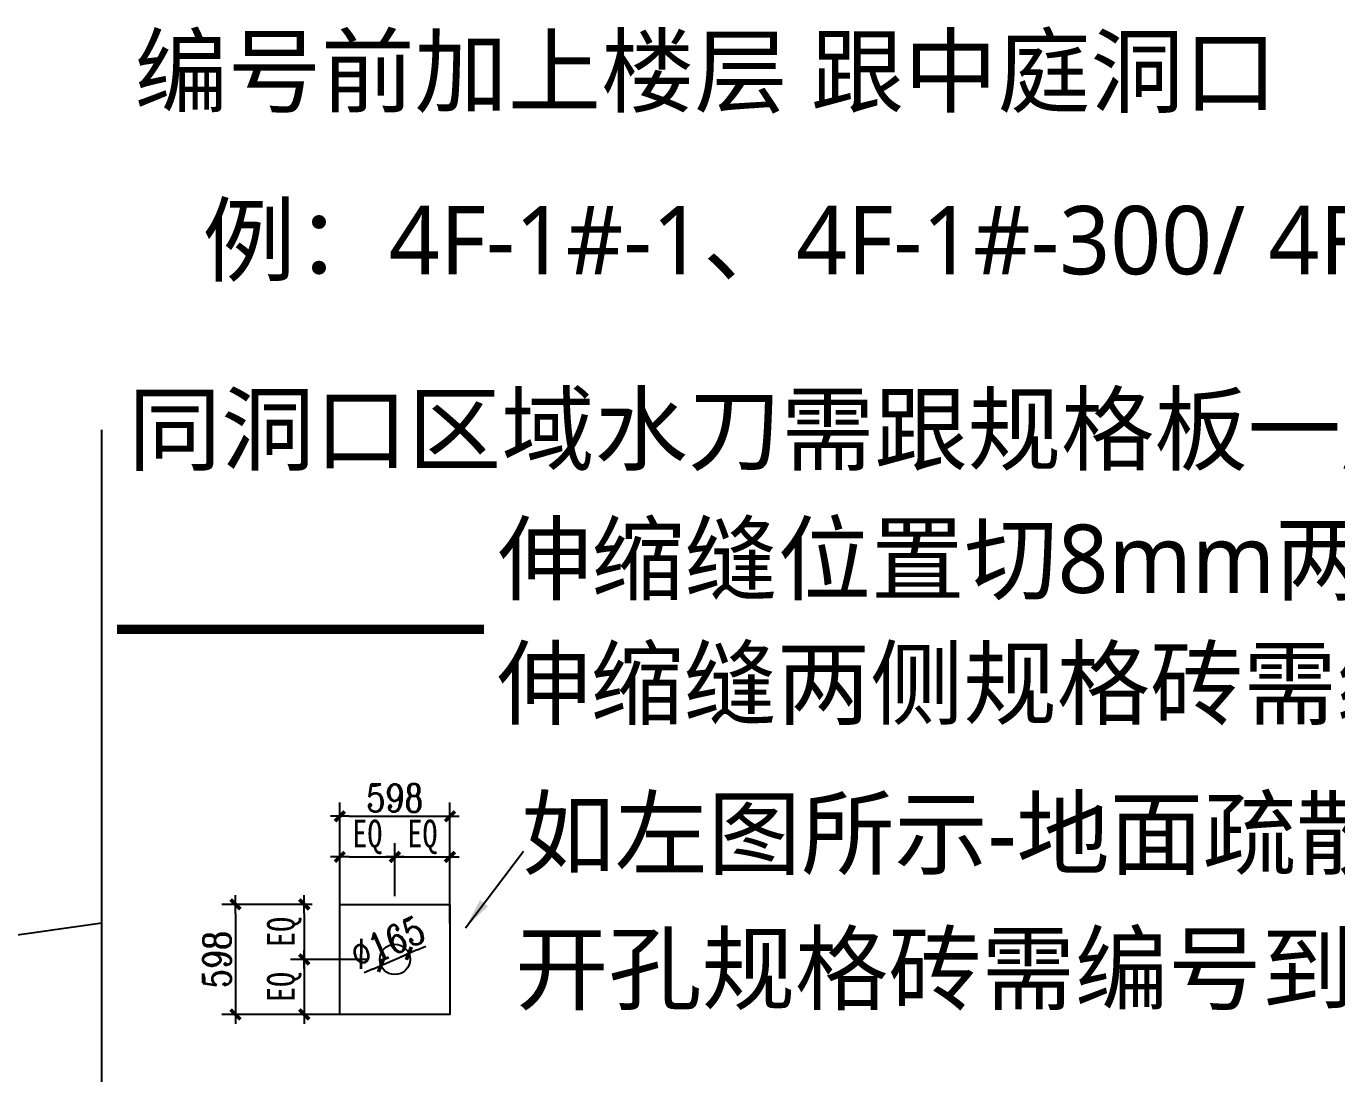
# Model space of a CAD drawing. Header units: millimetres. Extents: x -1989 to 265952, y -5690 to 142265.
# Drawn here: x 68428 to 175118, y 56960 to 142265 of the extents above; entities that cross this region are included whole.
import ezdxf
from ezdxf.enums import TextEntityAlignment as Align
from ezdxf.lldxf.tags import DXFTag

# ---------------------------------------------------------------- set-up
doc = ezdxf.new("R2010")
doc.units = ezdxf.units.MM
for name, color, linetype in [('D-智能疏散', 2, 'Continuous'), ('d地面疏散指示开孔165mm', 91, 'Continuous'), ('F-地材造型线', 150, 'Continuous'), ('ST-02算量', 222, 'Continuous'), ('ST-12算量', 21, 'Continuous')]:
    doc.layers.add(name, color=color, linetype=linetype)
doc.styles.get("Standard").update_dxf_attribs({"font": 'arial.ttf'})
doc.styles.add('YQ_DIM', font='romancs.shx', dxfattribs={"width": 0.8, "bigfont": '@by-01-hztxt.shx'})
doc.styles.add('黑体', font='Microsoft YaHei.ttf')
tags = doc.linetypes.add('EXP JT_LINE', pattern='A,0.5,-0.2,["EXP JT",Standard,S=0.12,R=0,X=-0.1,Y=-0.05],-0.5', length=1.2).pattern_tags.tags
tags[6] = DXFTag(74, 10)
doc.dimstyles.new('yq100', dxfattribs={"dimscale": 50, "dimtxt": 3, "dimasz": 1, "dimexe": 1.5, "dimexo": 3, "dimgap": 0.5, "dimtad": 1, "dimdec": 0, "dimrnd": 5, "dimdsep": 46, "dimtxsty": 'YQ_DIM', "dimblk": 'YQTICK', "dimcen": 0, "dimclrd": 256, "dimclre": 256, "dimclrt": 7, "dimadec": 1, "dimazin": 2, "dimtfac": 1, "dimtdec": 0, "dimtix": 1, "dimtmove": 2, "dimatfit": 2, "dimfxl": 1, "dimtolj": 1, "dimtzin": 0, "dimarcsym": 0})
doc.dimstyles.new('yq50', dxfattribs={"dimscale": 50, "dimtxt": 3, "dimasz": 1, "dimexe": 1.5, "dimexo": 3, "dimgap": 0.5, "dimtad": 1, "dimdec": 0, "dimdsep": 46, "dimtxsty": 'YQ_DIM', "dimblk": 'YQTICK', "dimcen": 0, "dimclrd": 256, "dimclre": 256, "dimclrt": 7, "dimadec": 1, "dimazin": 2, "dimtfac": 1, "dimtdec": 4, "dimtix": 1, "dimtmove": 2, "dimatfit": 2, "dimfxl": 1, "dimtolj": 1, "dimtzin": 0, "dimarcsym": 0})

# ---------------------------------------------------------------- blocks, each defined once
blk = doc.blocks.new('YQTICK')
blk.add_line((-1, 0), (1, 0))
at = {"const_width": 0.4}
blk.add_lwpolyline([(0.53, 0.53), (-0.53, -0.53)], dxfattribs=at)
blk = doc.blocks.new('*D4')
at = {"layer": 'DEFPOINTS', "color": 0, "transparency": 16777216}
for p in [(-7517, 451600.7), (-7668.5, 451535.1)]:
    blk.add_point(p, dxfattribs=at)
at = {"layer": 'd地面疏散指示开孔165mm', "lineweight": -2, "transparency": 16777216}
for p, q in [((-7668.5, 451535.1), (-7517, 451600.7)), ((-7471.2, 451620.5), (-7425.3, 451640.4)), ((-7714.3, 451515.3), (-7760.2, 451495.4))]:
    blk.add_line(p, q, dxfattribs=at)
at = {"layer": 'd地面疏散指示开孔165mm', "lineweight": -2, "transparency": 16777216, "xscale": 50, "yscale": 50, "zscale": 50}
for p, rotation in [((-7517, 451600.7), 203.4070254985828), ((-7668.5, 451535.1), 23.40702549858279)]:
    blk.add_blockref('YQTICK', p, dxfattribs=dict(at, rotation=rotation))
at = {"layer": 'd地面疏散指示开孔165mm', "color": 7, "transparency": 16777216, "insert": (-7632.5, 451659.7), "char_height": 150, "attachment_point": 5, "rotation": 23.40703, "style": 'YQ_DIM'}
blk.add_mtext('\\A1;∅165', dxfattribs=at)
blk = doc.blocks.new('*D5')
at = {"layer": 'D-智能疏散', "lineweight": -2, "transparency": 16777216}
for p, q in [((-7891.8, 452130.2), (-7891.8, 452419.7)), ((-7293.8, 452130.2), (-7293.8, 452419.7)), ((-7841.8, 452344.7), (-7343.8, 452344.7))]:
    blk.add_line(p, q, dxfattribs=at)
at = {"layer": 'DEFPOINTS', "color": 0, "transparency": 16777216}
for p in [(-7293.8, 452344.7), (-7891.8, 451980.2), (-7293.8, 451980.2)]:
    blk.add_point(p, dxfattribs=at)
at = {"layer": 'D-智能疏散', "lineweight": -2, "transparency": 16777216, "xscale": 50, "yscale": 50, "zscale": 50, "rotation": 180}
blk.add_blockref('YQTICK', (-7891.8, 452344.7), dxfattribs=at)
at = {"layer": 'D-智能疏散', "lineweight": -2, "transparency": 16777216, "xscale": 50, "yscale": 50, "zscale": 50}
blk.add_blockref('YQTICK', (-7293.8, 452344.7), dxfattribs=at)
at = {"layer": 'D-智能疏散', "color": 7, "transparency": 16777216, "insert": (-7592.8, 452444.7), "char_height": 150, "attachment_point": 5, "style": 'YQ_DIM'}
blk.add_mtext('\\A1;598', dxfattribs=at)
blk = doc.blocks.new('*D6')
at = {"layer": 'D-智能疏散', "lineweight": -2, "transparency": 16777216}
for p, q in [((-8041.8, 451866.9), (-8532.7, 451866.9)), ((-8457.7, 451816.9), (-8457.7, 451318.9)), ((-8041.8, 451268.9), (-8532.7, 451268.9))]:
    blk.add_line(p, q, dxfattribs=at)
at = {"layer": 'DEFPOINTS', "color": 0, "transparency": 16777216}
for p in [(-7891.8, 451866.9), (-8457.7, 451268.9), (-7891.8, 451268.9)]:
    blk.add_point(p, dxfattribs=at)
at = {"layer": 'D-智能疏散', "lineweight": -2, "transparency": 16777216, "xscale": 50, "yscale": 50, "zscale": 50}
for p, rotation in [((-8457.7, 451866.9), 90), ((-8457.7, 451268.9), 270)]:
    blk.add_blockref('YQTICK', p, dxfattribs=dict(at, rotation=rotation))
at = {"layer": 'D-智能疏散', "color": 7, "transparency": 16777216, "insert": (-8557.7, 451567.9), "char_height": 150, "attachment_point": 5, "rotation": 90, "style": 'YQ_DIM'}
blk.add_mtext('\\A1;598', dxfattribs=at)
blk = doc.blocks.new('*D7')
at = {"layer": 'D-智能疏散', "lineweight": -2, "transparency": 16777216}
for p, q in [((-7891.8, 451793), (-7891.8, 452199.4)), ((-7592.8, 451910.4), (-7592.8, 452199.4)), ((-7841.8, 452124.4), (-7642.8, 452124.4))]:
    blk.add_line(p, q, dxfattribs=at)
at = {"layer": 'DEFPOINTS', "color": 0, "transparency": 16777216}
for p in [(-7592.8, 452124.4), (-7592.8, 451760.4), (-7891.8, 451643)]:
    blk.add_point(p, dxfattribs=at)
at = {"layer": 'D-智能疏散', "lineweight": -2, "transparency": 16777216, "xscale": 50, "yscale": 50, "zscale": 50, "rotation": 180}
blk.add_blockref('YQTICK', (-7891.8, 452124.4), dxfattribs=at)
at = {"layer": 'D-智能疏散', "lineweight": -2, "transparency": 16777216, "xscale": 50, "yscale": 50, "zscale": 50}
blk.add_blockref('YQTICK', (-7592.8, 452124.4), dxfattribs=at)
at = {"layer": 'D-智能疏散', "color": 7, "transparency": 16777216, "insert": (-7742.3, 452232.3), "char_height": 150, "attachment_point": 5, "style": 'YQ_DIM'}
blk.add_mtext('\\A1;{\\fSimSun|b0|i0|c134|p2;EQ}', dxfattribs=at)
blk = doc.blocks.new('*D8')
at = {"layer": 'D-智能疏散', "lineweight": -2, "transparency": 16777216}
for p, q in [((-7592.8, 451910.4), (-7592.8, 452199.4)), ((-7293.8, 451763.5), (-7293.8, 452199.4)), ((-7542.8, 452124.4), (-7343.8, 452124.4))]:
    blk.add_line(p, q, dxfattribs=at)
at = {"layer": 'DEFPOINTS', "color": 0, "transparency": 16777216}
for p in [(-7293.8, 452124.4), (-7592.8, 451760.4), (-7293.8, 451613.5)]:
    blk.add_point(p, dxfattribs=at)
at = {"layer": 'D-智能疏散', "lineweight": -2, "transparency": 16777216, "xscale": 50, "yscale": 50, "zscale": 50, "rotation": 180}
blk.add_blockref('YQTICK', (-7592.8, 452124.4), dxfattribs=at)
at = {"layer": 'D-智能疏散', "lineweight": -2, "transparency": 16777216, "xscale": 50, "yscale": 50, "zscale": 50}
blk.add_blockref('YQTICK', (-7293.8, 452124.4), dxfattribs=at)
at = {"layer": 'D-智能疏散', "color": 7, "transparency": 16777216, "insert": (-7443.3, 452232.3), "char_height": 150, "attachment_point": 5, "style": 'YQ_DIM'}
blk.add_mtext('\\A1;{\\fSimSun|b0|i0|c134|p2;EQ}', dxfattribs=at)
blk = doc.blocks.new('*D9')
at = {"layer": 'D-智能疏散', "lineweight": -2, "transparency": 16777216}
for p, q in [((-8041.8, 451866.9), (-8159.8, 451866.9)), ((-8084.8, 451816.9), (-8084.8, 451617.9)), ((-7742.8, 451567.9), (-8159.8, 451567.9))]:
    blk.add_line(p, q, dxfattribs=at)
at = {"layer": 'DEFPOINTS', "color": 0, "transparency": 16777216}
for p in [(-7891.8, 451866.9), (-8084.8, 451567.9), (-7592.8, 451567.9)]:
    blk.add_point(p, dxfattribs=at)
at = {"layer": 'D-智能疏散', "lineweight": -2, "transparency": 16777216, "xscale": 50, "yscale": 50, "zscale": 50}
for p, rotation in [((-8084.8, 451866.9), 90), ((-8084.8, 451567.9), 270)]:
    blk.add_blockref('YQTICK', p, dxfattribs=dict(at, rotation=rotation))
at = {"layer": 'D-智能疏散', "color": 7, "transparency": 16777216, "insert": (-8192.8, 451717.4), "char_height": 150, "attachment_point": 5, "rotation": 90, "style": 'YQ_DIM'}
blk.add_mtext('\\A1;{\\fSimSun|b0|i0|c134|p2;EQ}', dxfattribs=at)
blk = doc.blocks.new('*D10')
at = {"layer": 'D-智能疏散', "lineweight": -2, "transparency": 16777216}
for p, q in [((-7742.8, 451567.9), (-8159.8, 451567.9)), ((-8084.8, 451517.9), (-8084.8, 451318.9)), ((-7742.8, 451268.9), (-8159.8, 451268.9))]:
    blk.add_line(p, q, dxfattribs=at)
at = {"layer": 'DEFPOINTS', "color": 0, "transparency": 16777216}
for p in [(-7592.8, 451567.9), (-8084.8, 451268.9), (-7592.8, 451268.9)]:
    blk.add_point(p, dxfattribs=at)
at = {"layer": 'D-智能疏散', "lineweight": -2, "transparency": 16777216, "xscale": 50, "yscale": 50, "zscale": 50}
for p, rotation in [((-8084.8, 451567.9), 90), ((-8084.8, 451268.9), 270)]:
    blk.add_blockref('YQTICK', p, dxfattribs=dict(at, rotation=rotation))
at = {"layer": 'D-智能疏散', "color": 7, "transparency": 16777216, "insert": (-8192.8, 451418.4), "char_height": 150, "attachment_point": 5, "rotation": 90, "style": 'YQ_DIM'}
blk.add_mtext('\\A1;{\\fSimSun|b0|i0|c134|p2;EQ}', dxfattribs=at)
blk = doc.blocks.new('EAFRTEWGAVWE')
at = {"layer": 'D-智能疏散'}
blk.add_lwpolyline([(-7891.8, 451866.9), (-7293.8, 451866.9), (-7293.8, 451268.9), (-7891.8, 451268.9)], close=True, dxfattribs=at)
at = {"layer": 'd地面疏散指示开孔165mm'}
blk.add_circle((-7592.8, 451567.9), 82.5, dxfattribs=at)
at = {"layer": 'D-智能疏散'}
dim = blk.add_linear_dim(base=(-7293.8, 452344.7), p1=(-7891.8, 451980.2), p2=(-7293.8, 451980.2), dimstyle='yq50', override={"dimzin": 0}, dxfattribs=at)
dim.commit()
dim.dimension.update_dxf_attribs({"geometry": '*D5', "text_midpoint": (-7592.8, 452444.7)})
for base, p1, p2, picture, middle in [((-7592.8, 452124.4), (-7891.8, 451643), (-7592.8, 451760.4), '*D7', (-7742.3, 452232.3)), ((-7293.8, 452124.4), (-7592.8, 451760.4), (-7293.8, 451613.5), '*D8', (-7443.3, 452232.3))]:
    dim = blk.add_linear_dim(base=base, p1=p1, p2=p2, text='{\\fSimSun|b0|i0|c134|p2;EQ}', dimstyle='yq50', override={"dimzin": 0}, dxfattribs=at)
    dim.commit()
    dim.dimension.update_dxf_attribs({"geometry": picture, "text_midpoint": middle})
dim = blk.add_linear_dim(base=(-8457.7, 451268.9), p1=(-7891.8, 451866.9), p2=(-7891.8, 451268.9), angle=90, dimstyle='yq50', override={"dimzin": 0}, dxfattribs=at)
dim.commit()
dim.dimension.update_dxf_attribs({"geometry": '*D6', "text_midpoint": (-8557.7, 451567.9)})
for base, p1, p2, picture, middle in [((-8084.8, 451567.9), (-7891.8, 451866.9), (-7592.8, 451567.9), '*D9', (-8192.8, 451717.4)), ((-8084.8, 451268.9), (-7592.8, 451567.9), (-7592.8, 451268.9), '*D10', (-8192.8, 451418.4))]:
    dim = blk.add_linear_dim(base=base, p1=p1, p2=p2, angle=90, text='{\\fSimSun|b0|i0|c134|p2;EQ}', dimstyle='yq50', override={"dimzin": 0}, dxfattribs=at)
    dim.commit()
    dim.dimension.update_dxf_attribs({"geometry": picture, "text_midpoint": middle})
at = {"layer": 'd地面疏散指示开孔165mm'}
dim = blk.add_diameter_dim_2p(p1=(-7668.5, 451535.1), p2=(-7517, 451600.7), dimstyle='yq50', override={"dimzin": 0}, dxfattribs=at)
dim.commit()
dim.dimension.update_dxf_attribs({"geometry": '*D4', "text_midpoint": (-7632.5, 451659.7)})

msp = doc.modelspace()

# ---------------------------------------------------------------- linework, layer by layer
at = {"color": 241, "ltscale": 5000}
msp.add_line((-1541.3, 58439.1), (74573.3, 69240.5), dxfattribs=at)
at = {"layer": 'F-地材造型线', "color": 1, "linetype": 'EXP JT_LINE', "ltscale": 5000, "const_width": 750}
msp.add_lwpolyline([(75807.9, 93159.5), (105692, 93152.8)], dxfattribs=at)
at = {"layer": 'ST-02算量', "color": 241}
msp.add_line((74573.3, 53902.8), (74573.3, 109409.8), dxfattribs=at)

# ---------------------------------------------------------------- block references
at = {"layer": 'D-智能疏散', "xscale": 15, "yscale": 15, "zscale": 15}
msp.add_blockref('EAFRTEWGAVWE', (212334, -6707245.4), dxfattribs=at)

# ---------------------------------------------------------------- texts
at = {"color": 241, "ltscale": 5000, "style": '黑体'}
for s, height, p in [('编号前加上楼层 跟中庭洞口   例：', 5567.812, (134185.7, 138703.4)), ('例：4F-1#-1、4F-1#-300/ 4F-6#-1', 5567.812, (138945.7, 124941.4)), ('同洞口区域水刀需跟规格板一起发货到场', 5567.812, (145074.6, 109549.8)), ('如左图所示-地面疏散指示需居中开165mm圆孔', 5567.812, (187456.2, 76653.6)), ('开孔规格砖需编号到场', 5567.81, (146203.9, 65639))]:
    msp.add_text(s, height=height, dxfattribs=at).set_placement(p, align=Align.MIDDLE)
at = {"color": 111, "ltscale": 5000, "style": '黑体'}
for s, p in [('伸缩缝位置切8mm两边规格砖各切4mm，', (177693.7, 98926.5)), ('伸缩缝两侧规格砖需编号到场', (156119.1, 88862.3))]:
    msp.add_text(s, height=5567.812, dxfattribs=at).set_placement(p, align=Align.MIDDLE)

# ---------------------------------------------------------------- leaders
at = {"layer": 'ST-12算量', "color": 122}
msp.add_leader([(104185.4, 68858.6), (108898.3, 75094.1)], dimstyle='yq100', override={"dimasz": 50, "dimtad": 0, "dimzin": 0, "dimfxl": 6, "dimfxlon": 1}, dxfattribs=at)

doc.saveas('drawing.dxf')
